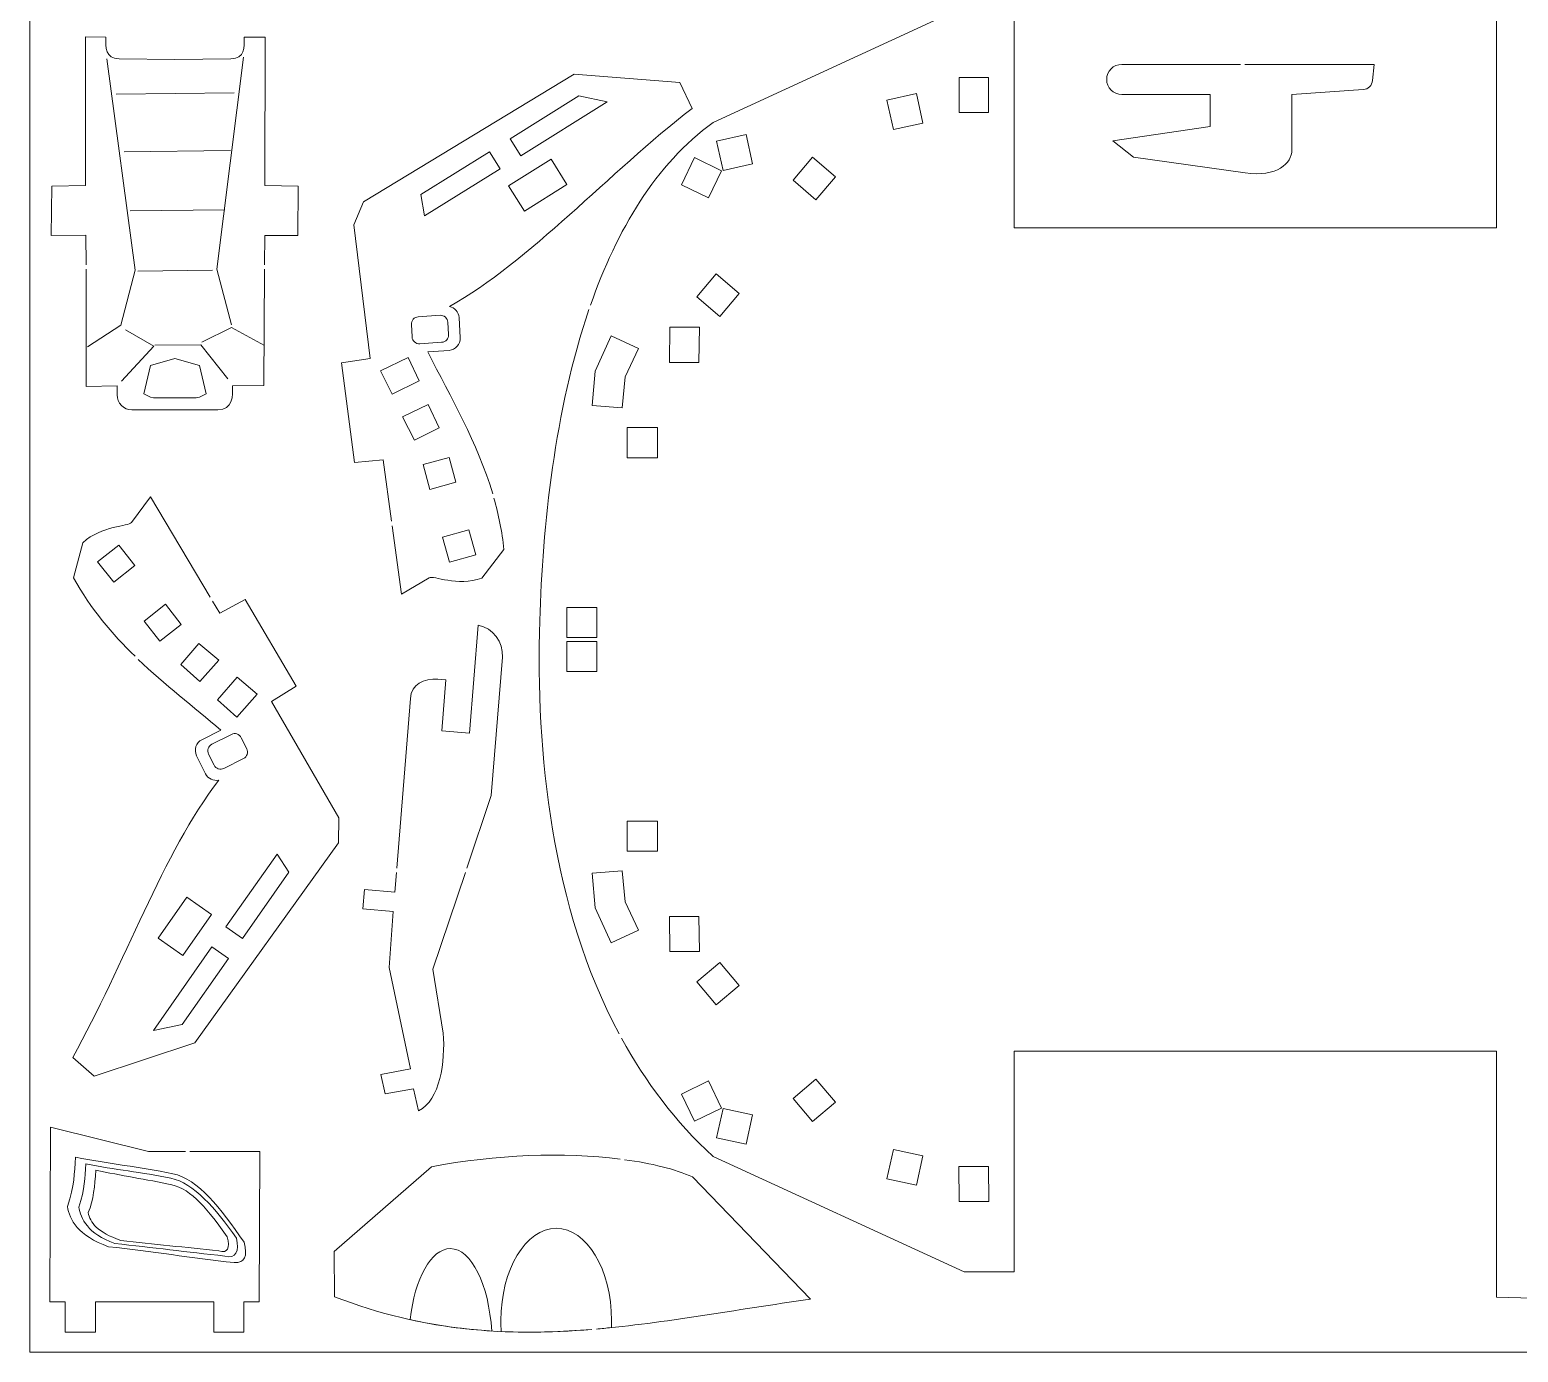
# Model space of a CAD drawing. Header units: centimetres. Extents: x -36.3 to 43.7, y -27.7 to 32.3.
# Drawn here: x -36.35 to -21.52, y -7.67 to 5.51 of the extents above; entities that cross this region are included whole.
import ezdxf

# ---------------------------------------------------------------- set-up
doc = ezdxf.new("R2010")
doc.units = ezdxf.units.CM
doc.header["$MEASUREMENT"] = 0
doc.layers.add('layer 1', color=7, linetype='Continuous')

msp = doc.modelspace()

# ---------------------------------------------------------------- linework, layer by layer
at = {"layer": 'layer 1', "color": 250, "lineweight": 20}
msp.add_lwpolyline([(-36.34629, -7.66717), (-6.34629, -7.66717), (-6.34629, 12.33283), (-36.34629, 12.33283), (-36.34629, -7.66717)], close=True, dxfattribs=at)
at = {"layer": 'layer 1', "color": 250, "lineweight": 9}
for points, knots in [([(-30.76164, 2.7636), (-30.50048, 3.50934), (-30.11272, 4.16722), (-29.54176, 4.58283), (-29.54176, 4.58283), (-27.04176, 5.73284), (-27.04176, 5.73284), (-27.04176, 5.73284), (-26.54176, 5.73284), (-26.54176, 5.73284), (-26.54176, 5.73284), (-26.54176, 3.53283), (-26.54176, 3.53283), (-26.54176, 3.53283), (-21.74072, 3.53283), (-21.74072, 3.53283), (-21.74072, 3.53283), (-21.74072, 5.98283), (-21.74072, 5.98283), (-21.74072, 5.98283), (-8.94072, 6.33283), (-8.94072, 6.33283), (-8.94072, 6.33283), (-8.94072, 3.93283), (-8.94072, 3.93283), (-8.94072, 3.93283), (-6.54629, 3.93283), (-6.54629, 3.93283), (-6.54629, 3.93283), (-6.54629, 2.7636), (-6.54629, 2.7636)], [0, 0, 0, 0, 0.1, 0.1, 0.1, 0.2, 0.2, 0.2, 0.3, 0.3, 0.3, 0.4, 0.4, 0.4, 0.5, 0.5, 0.5, 0.6, 0.6, 0.6, 0.7, 0.7, 0.7, 0.8, 0.8, 0.8, 0.9, 0.9, 0.9, 1, 1, 1, 1]), ([(-34.00768, 3.16548), (-34.00768, 3.16548), (-34.00566, 3.45571), (-34.00566, 3.45571), (-34.00566, 3.45571), (-33.67796, 3.45495), (-33.67796, 3.45495), (-33.67796, 3.45495), (-33.67494, 3.94722), (-33.67494, 3.94722), (-33.67494, 3.94722), (-34.00579, 3.95334), (-34.00579, 3.95334), (-34.00579, 3.95334), (-34.00105, 5.432), (-34.00105, 5.432), (-34.00105, 5.432), (-34.2105, 5.43282), (-34.2105, 5.43282), (-34.21165, 5.32551), (-34.20077, 5.21911), (-34.34343, 5.21732), (-34.34343, 5.21732), (-34.90037, 5.21039), (-34.90037, 5.21039), (-34.90037, 5.21039), (-35.45731, 5.21732), (-35.45731, 5.21732), (-35.59556, 5.21905), (-35.58911, 5.32767), (-35.59024, 5.43282), (-35.59024, 5.43282), (-35.79048, 5.4345), (-35.79048, 5.4345), (-35.79048, 5.4345), (-35.79144, 3.95334), (-35.79144, 3.95334), (-35.79144, 3.95334), (-36.1258, 3.9481), (-36.1258, 3.9481), (-36.1258, 3.9481), (-36.13336, 3.45495), (-36.13336, 3.45495), (-36.13336, 3.45495), (-35.78658, 3.4589), (-35.78658, 3.4589), (-35.78658, 3.4589), (-35.78622, 3.16548), (-35.78622, 3.16548)], [0, 0, 0, 0, 0.0625, 0.0625, 0.0625, 0.125, 0.125, 0.125, 0.1875, 0.1875, 0.1875, 0.25, 0.25, 0.25, 0.3125, 0.3125, 0.3125, 0.375, 0.375, 0.375, 0.4375, 0.4375, 0.4375, 0.5, 0.5, 0.5, 0.5625, 0.5625, 0.5625, 0.625, 0.625, 0.625, 0.6875, 0.6875, 0.6875, 0.75, 0.75, 0.75, 0.8125, 0.8125, 0.8125, 0.875, 0.875, 0.875, 0.9375, 0.9375, 0.9375, 1, 1, 1, 1]), ([(-32.74287, 0.61045), (-32.74287, 0.61045), (-32.82686, 1.22193), (-32.82686, 1.22193), (-32.82686, 1.22193), (-33.11361, 1.19559), (-33.11361, 1.19559), (-33.11361, 1.19559), (-33.24309, 2.1895), (-33.24309, 2.1895), (-33.24309, 2.1895), (-32.95631, 2.23228), (-32.95631, 2.23228), (-32.95631, 2.23228), (-33.12007, 3.562), (-33.12007, 3.562), (-33.12007, 3.562), (-33.02175, 3.79021), (-33.02175, 3.79021), (-33.02175, 3.79021), (-30.926, 5.06268), (-30.926, 5.06268), (-30.926, 5.06268), (-29.8732, 4.97927), (-29.8732, 4.97927), (-29.8732, 4.97927), (-29.74996, 4.72273), (-29.74996, 4.72273), (-30.58184, 4.07599), (-31.36918, 3.19929), (-32.16682, 2.74848), (-32.11503, 2.73818), (-32.07432, 2.69345), (-32.07102, 2.63834), (-32.07102, 2.63834), (-32.05903, 2.43861), (-32.05903, 2.43861), (-32.05511, 2.37302), (-32.10557, 2.31656), (-32.17113, 2.31218), (-32.17113, 2.31218), (-32.38259, 2.29803), (-32.38259, 2.29803), (-32.15179, 1.83714), (-31.88917, 1.39879), (-31.73611, 0.88273)], [0, 0, 0, 0, 0.06666667, 0.06666667, 0.06666667, 0.13333333, 0.13333333, 0.13333333, 0.2, 0.2, 0.2, 0.26666667, 0.26666667, 0.26666667, 0.33333333, 0.33333333, 0.33333333, 0.4, 0.4, 0.4, 0.46666667, 0.46666667, 0.46666667, 0.53333333, 0.53333333, 0.53333333, 0.6, 0.6, 0.6, 0.66666667, 0.66666667, 0.66666667, 0.73333333, 0.73333333, 0.73333333, 0.8, 0.8, 0.8, 0.86666667, 0.86666667, 0.86666667, 0.93333333, 0.93333333, 0.93333333, 1, 1, 1, 1]), ([(-24.28965, 5.16057), (-24.28965, 5.16057), (-25.47153, 5.16057), (-25.47153, 5.16057), (-25.55405, 5.16057), (-25.62152, 5.09307), (-25.62152, 5.01056), (-25.62152, 4.92806), (-25.55403, 4.86057), (-25.47153, 4.86057), (-25.47153, 4.86057), (-24.59075, 4.86057), (-24.59075, 4.86057), (-24.59075, 4.86057), (-24.59075, 4.5413), (-24.59075, 4.5413), (-24.59075, 4.5413), (-25.56168, 4.39985), (-25.56168, 4.39985), (-25.56168, 4.39985), (-25.35569, 4.23749), (-25.35569, 4.23749), (-25.35569, 4.23749), (-24.24354, 4.08016), (-24.24354, 4.08016), (-23.92207, 4.03468), (-23.77698, 4.17672), (-23.77698, 4.30802), (-23.77698, 4.30802), (-23.77698, 4.86057), (-23.77698, 4.86057), (-23.77698, 4.86057), (-23.06628, 4.9094), (-23.06628, 4.9094), (-23.01568, 4.91288), (-22.97921, 4.95116), (-22.97405, 5.00163), (-22.97405, 5.00163), (-22.95778, 5.16057), (-22.95778, 5.16057), (-22.95778, 5.16057), (-24.24465, 5.16057), (-24.24465, 5.16057)], [0, 0, 0, 0, 0.07142857, 0.07142857, 0.07142857, 0.14285714, 0.14285714, 0.14285714, 0.21428571, 0.21428571, 0.21428571, 0.28571429, 0.28571429, 0.28571429, 0.35714286, 0.35714286, 0.35714286, 0.42857143, 0.42857143, 0.42857143, 0.5, 0.5, 0.5, 0.57142857, 0.57142857, 0.57142857, 0.64285714, 0.64285714, 0.64285714, 0.71428571, 0.71428571, 0.71428571, 0.78571429, 0.78571429, 0.78571429, 0.85714286, 0.85714286, 0.85714286, 0.92857143, 0.92857143, 0.92857143, 1, 1, 1, 1]), ([(-27.09167, 5.03133), (-27.09167, 5.03133), (-26.79724, 5.03133), (-26.79724, 5.03133), (-26.79724, 5.03133), (-26.79724, 4.68133), (-26.79724, 4.68133), (-26.79724, 4.68133), (-27.09167, 4.68133), (-27.09167, 4.68133), (-27.09167, 4.68133), (-27.09167, 5.03133), (-27.09167, 5.03133)], [0, 0, 0, 0, 0.25, 0.25, 0.25, 0.5, 0.5, 0.5, 0.75, 0.75, 0.75, 1, 1, 1, 1]), ([(-30.59498, 4.78884), (-30.59498, 4.78884), (-31.45668, 4.2504), (-31.45668, 4.2504), (-31.45668, 4.2504), (-31.56267, 4.42002), (-31.56267, 4.42002), (-31.56267, 4.42002), (-30.87891, 4.84726), (-30.87891, 4.84726), (-30.87891, 4.84726), (-30.59498, 4.78884), (-30.59498, 4.78884)], [0, 0, 0, 0, 0.25, 0.25, 0.25, 0.5, 0.5, 0.5, 0.75, 0.75, 0.75, 1, 1, 1, 1]), ([(-27.80953, 4.80543), (-27.80953, 4.80543), (-27.51652, 4.86978), (-27.51652, 4.86978), (-27.51652, 4.86978), (-27.45217, 4.57677), (-27.45217, 4.57677), (-27.45217, 4.57677), (-27.74518, 4.51242), (-27.74518, 4.51242), (-27.74518, 4.51242), (-27.80953, 4.80543), (-27.80953, 4.80543)], [0, 0, 0, 0, 0.25, 0.25, 0.25, 0.5, 0.5, 0.5, 0.75, 0.75, 0.75, 1, 1, 1, 1]), ([(-29.50559, 4.39712), (-29.50559, 4.39712), (-29.21258, 4.46147), (-29.21258, 4.46147), (-29.21258, 4.46147), (-29.14823, 4.16846), (-29.14823, 4.16846), (-29.14823, 4.16846), (-29.44124, 4.10411), (-29.44124, 4.10411), (-29.44124, 4.10411), (-29.50559, 4.39712), (-29.50559, 4.39712)], [0, 0, 0, 0, 0.25, 0.25, 0.25, 0.5, 0.5, 0.5, 0.75, 0.75, 0.75, 1, 1, 1, 1]), ([(-32.41384, 3.65233), (-32.41384, 3.65233), (-31.66275, 4.12165), (-31.66275, 4.12165), (-31.66275, 4.12165), (-31.76873, 4.29126), (-31.76873, 4.29126), (-31.76873, 4.29126), (-32.45248, 3.86402), (-32.45248, 3.86402), (-32.45248, 3.86402), (-32.41384, 3.65233), (-32.41384, 3.65233)], [0, 0, 0, 0, 0.25, 0.25, 0.25, 0.5, 0.5, 0.5, 0.75, 0.75, 0.75, 1, 1, 1, 1]), ([(-31.42018, 3.69796), (-31.42018, 3.69796), (-30.99615, 3.96291), (-30.99615, 3.96291), (-30.99615, 3.96291), (-31.15514, 4.21732), (-31.15514, 4.21732), (-31.15514, 4.21732), (-31.57916, 3.95237), (-31.57916, 3.95237), (-31.57916, 3.95237), (-31.42018, 3.69796), (-31.42018, 3.69796)], [0, 0, 0, 0, 0.25, 0.25, 0.25, 0.5, 0.5, 0.5, 0.75, 0.75, 0.75, 1, 1, 1, 1]), ([(-29.85729, 3.96252), (-29.85729, 3.96252), (-29.7257, 4.23211), (-29.7257, 4.23211), (-29.7257, 4.23211), (-29.45611, 4.10052), (-29.45611, 4.10052), (-29.45611, 4.10052), (-29.5877, 3.83093), (-29.5877, 3.83093), (-29.5877, 3.83093), (-29.85729, 3.96252), (-29.85729, 3.96252)], [0, 0, 0, 0, 0.25, 0.25, 0.25, 0.5, 0.5, 0.5, 0.75, 0.75, 0.75, 1, 1, 1, 1]), ([(-28.74527, 4.00646), (-28.74527, 4.00646), (-28.55105, 4.2351), (-28.55105, 4.2351), (-28.55105, 4.2351), (-28.32241, 4.04088), (-28.32241, 4.04088), (-28.32241, 4.04088), (-28.51663, 3.81224), (-28.51663, 3.81224), (-28.51663, 3.81224), (-28.74527, 4.00646), (-28.74527, 4.00646)], [0, 0, 0, 0, 0.25, 0.25, 0.25, 0.5, 0.5, 0.5, 0.75, 0.75, 0.75, 1, 1, 1, 1]), ([(-35.78616, 3.12048), (-35.78616, 3.12048), (-35.78469, 1.95206), (-35.78469, 1.95206), (-35.78469, 1.95206), (-35.47488, 1.95976), (-35.47488, 1.95976), (-35.47488, 1.95976), (-35.476, 1.86986), (-35.476, 1.86986), (-35.47703, 1.78768), (-35.4107, 1.7196), (-35.32856, 1.71839), (-35.32856, 1.71839), (-34.47218, 1.71839), (-34.47218, 1.71839), (-34.32306, 1.72059), (-34.32455, 1.85444), (-34.32586, 1.95976), (-34.32586, 1.95976), (-34.01605, 1.96353), (-34.01605, 1.96353), (-34.01605, 1.96353), (-34.00799, 3.12048), (-34.00799, 3.12048)], [0, 0, 0, 0, 0.125, 0.125, 0.125, 0.25, 0.25, 0.25, 0.375, 0.375, 0.375, 0.5, 0.5, 0.5, 0.625, 0.625, 0.625, 0.75, 0.75, 0.75, 0.875, 0.875, 0.875, 1, 1, 1, 1]), ([(-29.70324, 2.84434), (-29.70324, 2.84434), (-29.50902, 3.07298), (-29.50902, 3.07298), (-29.50902, 3.07298), (-29.28038, 2.87876), (-29.28038, 2.87876), (-29.28038, 2.87876), (-29.4746, 2.65012), (-29.4746, 2.65012), (-29.4746, 2.65012), (-29.70324, 2.84434), (-29.70324, 2.84434)], [0, 0, 0, 0, 0.25, 0.25, 0.25, 0.5, 0.5, 0.5, 0.75, 0.75, 0.75, 1, 1, 1, 1]), ([(-30.47772, -4.49461), (-31.15275, -3.23249), (-31.30744, -1.69393), (-31.26711, -0.3793), (-31.23837, 0.55779), (-31.12049, 1.71436), (-30.77721, 2.7186)], [0, 0, 0, 0, 0.5, 0.5, 0.5, 1, 1, 1, 1]), ([(-32.46121, 2.37768), (-32.46121, 2.37768), (-32.24434, 2.39219), (-32.24434, 2.39219), (-32.2041, 2.39488), (-32.1731, 2.42956), (-32.17551, 2.46983), (-32.17551, 2.46983), (-32.18288, 2.59247), (-32.18288, 2.59247), (-32.18529, 2.63276), (-32.22025, 2.664), (-32.2605, 2.66133), (-32.2605, 2.66133), (-32.47737, 2.64682), (-32.47737, 2.64682), (-32.51762, 2.64411), (-32.54863, 2.60947), (-32.54621, 2.56918), (-32.54621, 2.56918), (-32.53884, 2.44652), (-32.53884, 2.44652), (-32.53641, 2.40624), (-32.50149, 2.37499), (-32.46121, 2.37768)], [0, 0, 0, 0, 0.125, 0.125, 0.125, 0.25, 0.25, 0.25, 0.375, 0.375, 0.375, 0.5, 0.5, 0.5, 0.625, 0.625, 0.625, 0.75, 0.75, 0.75, 0.875, 0.875, 0.875, 1, 1, 1, 1]), ([(-29.97063, 2.54219), (-29.97063, 2.54219), (-29.6762, 2.54219), (-29.6762, 2.54219), (-29.6762, 2.54219), (-29.68177, 2.19219), (-29.68177, 2.19219), (-29.68177, 2.19219), (-29.9762, 2.19219), (-29.9762, 2.19219), (-29.9762, 2.19219), (-29.97063, 2.54219), (-29.97063, 2.54219)], [0, 0, 0, 0, 0.25, 0.25, 0.25, 0.5, 0.5, 0.5, 0.75, 0.75, 0.75, 1, 1, 1, 1]), ([(-30.71511, 2.10533), (-30.71511, 2.10533), (-30.55632, 2.45635), (-30.55632, 2.45635), (-30.55632, 2.45635), (-30.28452, 2.32937), (-30.28452, 2.32937), (-30.28452, 2.32937), (-30.41658, 2.04748), (-30.41658, 2.04748), (-30.41658, 2.04748), (-30.44519, 1.73877), (-30.44519, 1.73877), (-30.44519, 1.73877), (-30.74426, 1.76244), (-30.74426, 1.76244), (-30.74426, 1.76244), (-30.71511, 2.10533), (-30.71511, 2.10533)], [0, 0, 0, 0, 0.16666667, 0.16666667, 0.16666667, 0.33333333, 0.33333333, 0.33333333, 0.5, 0.5, 0.5, 0.66666667, 0.66666667, 0.66666667, 0.83333333, 0.83333333, 0.83333333, 1, 1, 1, 1]), ([(-34.90037, 2.22946), (-34.90037, 2.22946), (-34.65676, 2.16149), (-34.65676, 2.16149), (-34.65676, 2.16149), (-34.59108, 1.88012), (-34.59108, 1.88012), (-34.59108, 1.88012), (-34.65754, 1.84735), (-34.65754, 1.84735), (-34.65754, 1.84735), (-34.68769, 1.84093), (-34.68769, 1.84093), (-34.68769, 1.84093), (-34.90037, 1.83796), (-34.90037, 1.83796), (-34.90037, 1.83796), (-35.11305, 1.84093), (-35.11305, 1.84093), (-35.11305, 1.84093), (-35.1432, 1.84735), (-35.1432, 1.84735), (-35.1432, 1.84735), (-35.20966, 1.88012), (-35.20966, 1.88012), (-35.20966, 1.88012), (-35.14398, 2.16149), (-35.14398, 2.16149), (-35.14398, 2.16149), (-34.90037, 2.22946), (-34.90037, 2.22946)], [0, 0, 0, 0, 0.1, 0.1, 0.1, 0.2, 0.2, 0.2, 0.3, 0.3, 0.3, 0.4, 0.4, 0.4, 0.5, 0.5, 0.5, 0.6, 0.6, 0.6, 0.7, 0.7, 0.7, 0.8, 0.8, 0.8, 0.9, 0.9, 0.9, 1, 1, 1, 1]), ([(-32.73563, 1.87648), (-32.73563, 1.87648), (-32.46877, 2.00818), (-32.46877, 2.00818), (-32.46877, 2.00818), (-32.57877, 2.24033), (-32.57877, 2.24033), (-32.57877, 2.24033), (-32.85363, 2.10892), (-32.85363, 2.10892), (-32.85363, 2.10892), (-32.73563, 1.87648), (-32.73563, 1.87648)], [0, 0, 0, 0, 0.25, 0.25, 0.25, 0.5, 0.5, 0.5, 0.75, 0.75, 0.75, 1, 1, 1, 1]), ([(-32.51541, 1.41698), (-32.51541, 1.41698), (-32.26872, 1.53947), (-32.26872, 1.53947), (-32.26872, 1.53947), (-32.37872, 1.77162), (-32.37872, 1.77162), (-32.37872, 1.77162), (-32.63341, 1.64944), (-32.63341, 1.64944), (-32.63341, 1.64944), (-32.51541, 1.41698), (-32.51541, 1.41698)], [0, 0, 0, 0, 0.25, 0.25, 0.25, 0.5, 0.5, 0.5, 0.75, 0.75, 0.75, 1, 1, 1, 1]), ([(-30.39562, 1.5432), (-30.39562, 1.5432), (-30.09562, 1.5432), (-30.09562, 1.5432), (-30.09562, 1.5432), (-30.09562, 1.2432), (-30.09562, 1.2432), (-30.09562, 1.2432), (-30.39562, 1.2432), (-30.39562, 1.2432), (-30.39562, 1.2432), (-30.39562, 1.5432), (-30.39562, 1.5432)], [0, 0, 0, 0, 0.25, 0.25, 0.25, 0.5, 0.5, 0.5, 0.75, 0.75, 0.75, 1, 1, 1, 1]), ([(-32.36327, 0.92634), (-32.36327, 0.92634), (-32.10257, 1.00026), (-32.10257, 1.00026), (-32.10257, 1.00026), (-32.16805, 1.2459), (-32.16805, 1.2459), (-32.16805, 1.2459), (-32.42886, 1.17587), (-32.42886, 1.17587), (-32.42886, 1.17587), (-32.36327, 0.92634), (-32.36327, 0.92634)], [0, 0, 0, 0, 0.25, 0.25, 0.25, 0.5, 0.5, 0.5, 0.75, 0.75, 0.75, 1, 1, 1, 1]), ([(-35.29812, -0.73505), (-35.52581, -0.51337), (-35.73653, -0.26411), (-35.90974, 0.04602), (-35.90974, 0.04602), (-35.81792, 0.3963), (-35.81792, 0.3963), (-35.62856, 0.57139), (-35.3623, 0.55601), (-35.33387, 0.59669), (-35.33387, 0.59669), (-35.14534, 0.85371), (-35.14534, 0.85371), (-35.14534, 0.85371), (-34.54856, -0.14666), (-34.54856, -0.14666)], [0, 0, 0, 0, 0.2, 0.2, 0.2, 0.4, 0.4, 0.4, 0.6, 0.6, 0.6, 0.8, 0.8, 0.8, 1, 1, 1, 1]), ([(-31.7236, 0.83949), (-31.67805, 0.67805), (-31.64341, 0.50884), (-31.62391, 0.3289), (-31.62391, 0.3289), (-31.84528, 0.04234), (-31.84528, 0.04234), (-32.088, -0.04485), (-32.32709, 0.07334), (-32.36915, 0.04699), (-32.36915, 0.04699), (-32.64312, -0.11594), (-32.64312, -0.11594), (-32.64312, -0.11594), (-32.73671, 0.5655), (-32.73671, 0.5655)], [0, 0, 0, 0, 0.2, 0.2, 0.2, 0.4, 0.4, 0.4, 0.6, 0.6, 0.6, 0.8, 0.8, 0.8, 1, 1, 1, 1]), ([(-32.16615, 0.2038), (-32.16615, 0.2038), (-31.90476, 0.27513), (-31.90476, 0.27513), (-31.90476, 0.27513), (-31.9742, 0.52522), (-31.9742, 0.52522), (-31.9742, 0.52522), (-32.2343, 0.45262), (-32.2343, 0.45262), (-32.2343, 0.45262), (-32.16615, 0.2038), (-32.16615, 0.2038)], [0, 0, 0, 0, 0.25, 0.25, 0.25, 0.5, 0.5, 0.5, 0.75, 0.75, 0.75, 1, 1, 1, 1]), ([(-35.45947, 0.37303), (-35.45947, 0.37303), (-35.67223, 0.20525), (-35.67223, 0.20525), (-35.67223, 0.20525), (-35.51059, 0.00216), (-35.51059, 0.00216), (-35.51059, 0.00216), (-35.29953, 0.17062), (-35.29953, 0.17062), (-35.29953, 0.17062), (-35.45947, 0.37303), (-35.45947, 0.37303)], [0, 0, 0, 0, 0.25, 0.25, 0.25, 0.5, 0.5, 0.5, 0.75, 0.75, 0.75, 1, 1, 1, 1]), ([(-34.52532, -0.18563), (-34.52532, -0.18563), (-34.4535, -0.30603), (-34.4535, -0.30603), (-34.4535, -0.30603), (-34.19983, -0.16976), (-34.19983, -0.16976), (-34.19983, -0.16976), (-33.69232, -1.03407), (-33.69232, -1.03407), (-33.69232, -1.03407), (-33.93959, -1.1855), (-33.93959, -1.1855), (-33.93959, -1.1855), (-33.26933, -2.34556), (-33.26933, -2.34556), (-33.26933, -2.34556), (-33.27067, -2.59403), (-33.27067, -2.59403), (-33.27067, -2.59403), (-34.70269, -4.58418), (-34.70269, -4.58418), (-34.70269, -4.58418), (-35.7044, -4.91873), (-35.7044, -4.91873), (-35.7044, -4.91873), (-35.91807, -4.73073), (-35.91807, -4.73073), (-35.405, -3.81038), (-35.02276, -2.69575), (-34.46465, -1.96913), (-34.51635, -1.97988), (-34.5713, -1.95461), (-34.59587, -1.90517), (-34.59587, -1.90517), (-34.68494, -1.726), (-34.68494, -1.726), (-34.71417, -1.66715), (-34.68978, -1.59546), (-34.63114, -1.56582), (-34.63114, -1.56582), (-34.44202, -1.47018), (-34.44202, -1.47018), (-34.71685, -1.23626), (-35.00174, -1.01861), (-35.26541, -0.76659)], [0, 0, 0, 0, 0.06666667, 0.06666667, 0.06666667, 0.13333333, 0.13333333, 0.13333333, 0.2, 0.2, 0.2, 0.26666667, 0.26666667, 0.26666667, 0.33333333, 0.33333333, 0.33333333, 0.4, 0.4, 0.4, 0.46666667, 0.46666667, 0.46666667, 0.53333333, 0.53333333, 0.53333333, 0.6, 0.6, 0.6, 0.66666667, 0.66666667, 0.66666667, 0.73333333, 0.73333333, 0.73333333, 0.8, 0.8, 0.8, 0.86666667, 0.86666667, 0.86666667, 0.93333333, 0.93333333, 0.93333333, 1, 1, 1, 1]), ([(-34.99573, -0.21506), (-34.99573, -0.21506), (-35.20682, -0.38496), (-35.20682, -0.38496), (-35.20682, -0.38496), (-35.05058, -0.58549), (-35.05058, -0.58549), (-35.05058, -0.58549), (-34.83786, -0.41913), (-34.83786, -0.41913), (-34.83786, -0.41913), (-34.99573, -0.21506), (-34.99573, -0.21506)], [0, 0, 0, 0, 0.25, 0.25, 0.25, 0.5, 0.5, 0.5, 0.75, 0.75, 0.75, 1, 1, 1, 1]), ([(-30.99886, -0.24812), (-30.99886, -0.24812), (-30.69886, -0.24812), (-30.69886, -0.24812), (-30.69886, -0.24812), (-30.69886, -0.54812), (-30.69886, -0.54812), (-30.69886, -0.54812), (-30.99886, -0.54812), (-30.99886, -0.54812), (-30.99886, -0.54812), (-30.99886, -0.24812), (-30.99886, -0.24812)], [0, 0, 0, 0, 0.25, 0.25, 0.25, 0.5, 0.5, 0.5, 0.75, 0.75, 0.75, 1, 1, 1, 1]), ([(-31.99317, -2.84477), (-31.99317, -2.84477), (-31.75019, -2.12186), (-31.75019, -2.12186), (-31.75019, -2.12186), (-31.63984, -0.74256), (-31.63984, -0.74256), (-31.62767, -0.59037), (-31.73358, -0.45471), (-31.88021, -0.42634), (-31.88021, -0.42634), (-31.96614, -1.50019), (-31.96614, -1.50019), (-31.96614, -1.50019), (-32.2433, -1.47802), (-32.2433, -1.47802), (-32.2433, -1.47802), (-32.20264, -0.96985), (-32.20264, -0.96985), (-32.20264, -0.96985), (-32.28184, -0.96352), (-32.28184, -0.96352), (-32.4234, -0.95219), (-32.54479, -1.01255), (-32.55611, -1.15411), (-32.55611, -1.15411), (-32.69137, -2.84477), (-32.69137, -2.84477)], [0, 0, 0, 0, 0.11111111, 0.11111111, 0.11111111, 0.22222222, 0.22222222, 0.22222222, 0.33333333, 0.33333333, 0.33333333, 0.44444444, 0.44444444, 0.44444444, 0.55555556, 0.55555556, 0.55555556, 0.66666667, 0.66666667, 0.66666667, 0.77777778, 0.77777778, 0.77777778, 0.88888889, 0.88888889, 0.88888889, 1, 1, 1, 1]), ([(-30.99886, -0.88622), (-30.99886, -0.88622), (-30.69886, -0.88622), (-30.69886, -0.88622), (-30.69886, -0.88622), (-30.69886, -0.58622), (-30.69886, -0.58622), (-30.69886, -0.58622), (-30.99886, -0.58622), (-30.99886, -0.58622), (-30.99886, -0.58622), (-30.99886, -0.88622), (-30.99886, -0.88622)], [0, 0, 0, 0, 0.25, 0.25, 0.25, 0.5, 0.5, 0.5, 0.75, 0.75, 0.75, 1, 1, 1, 1]), ([(-34.66398, -0.60726), (-34.66398, -0.60726), (-34.84321, -0.8164), (-34.84321, -0.8164), (-34.84321, -0.8164), (-34.65126, -0.98712), (-34.65126, -0.98712), (-34.65126, -0.98712), (-34.46454, -0.77514), (-34.46454, -0.77514), (-34.46454, -0.77514), (-34.66398, -0.60726), (-34.66398, -0.60726)], [0, 0, 0, 0, 0.25, 0.25, 0.25, 0.5, 0.5, 0.5, 0.75, 0.75, 0.75, 1, 1, 1, 1]), ([(-34.28175, -0.9442), (-34.28175, -0.9442), (-34.47594, -1.1697), (-34.47594, -1.1697), (-34.47594, -1.1697), (-34.28397, -1.34042), (-34.28397, -1.34042), (-34.28397, -1.34042), (-34.08231, -1.11207), (-34.08231, -1.11207), (-34.08231, -1.11207), (-34.28175, -0.9442), (-34.28175, -0.9442)], [0, 0, 0, 0, 0.25, 0.25, 0.25, 0.5, 0.5, 0.5, 0.75, 0.75, 0.75, 1, 1, 1, 1]), ([(-34.33853, -1.51278), (-34.33853, -1.51278), (-34.53249, -1.61087), (-34.53249, -1.61087), (-34.56849, -1.62907), (-34.58347, -1.6731), (-34.56552, -1.70923), (-34.56552, -1.70923), (-34.51082, -1.81925), (-34.51082, -1.81925), (-34.49286, -1.85539), (-34.44848, -1.87049), (-34.41246, -1.8523), (-34.41246, -1.8523), (-34.21851, -1.75421), (-34.21851, -1.75421), (-34.18251, -1.736), (-34.1675, -1.69199), (-34.18547, -1.65585), (-34.18547, -1.65585), (-34.24018, -1.54582), (-34.24018, -1.54582), (-34.25815, -1.50969), (-34.30251, -1.49457), (-34.33853, -1.51278)], [0, 0, 0, 0, 0.125, 0.125, 0.125, 0.25, 0.25, 0.25, 0.375, 0.375, 0.375, 0.5, 0.5, 0.5, 0.625, 0.625, 0.625, 0.75, 0.75, 0.75, 0.875, 0.875, 0.875, 1, 1, 1, 1]), ([(-30.39562, -2.67754), (-30.39562, -2.67754), (-30.09562, -2.67754), (-30.09562, -2.67754), (-30.09562, -2.67754), (-30.09562, -2.37754), (-30.09562, -2.37754), (-30.09562, -2.37754), (-30.39562, -2.37754), (-30.39562, -2.37754), (-30.39562, -2.37754), (-30.39562, -2.67754), (-30.39562, -2.67754)], [0, 0, 0, 0, 0.25, 0.25, 0.25, 0.5, 0.5, 0.5, 0.75, 0.75, 0.75, 1, 1, 1, 1]), ([(-33.88413, -2.70463), (-33.88413, -2.70463), (-34.39216, -3.43009), (-34.39216, -3.43009), (-34.39216, -3.43009), (-34.22834, -3.54482), (-34.22834, -3.54482), (-34.22834, -3.54482), (-33.76586, -2.88439), (-33.76586, -2.88439), (-33.76586, -2.88439), (-33.88413, -2.70463), (-33.88413, -2.70463)], [0, 0, 0, 0, 0.25, 0.25, 0.25, 0.5, 0.5, 0.5, 0.75, 0.75, 0.75, 1, 1, 1, 1]), ([(-32.69497, -2.88977), (-32.69497, -2.88977), (-32.71043, -3.083), (-32.71043, -3.083), (-32.71043, -3.083), (-33.01401, -3.05871), (-33.01401, -3.05871), (-33.01401, -3.05871), (-33.02946, -3.25178), (-33.02946, -3.25178), (-33.02946, -3.25178), (-32.72588, -3.27607), (-32.72588, -3.27607), (-32.72588, -3.27607), (-32.76868, -3.83606), (-32.76868, -3.83606), (-32.76868, -3.83606), (-32.55458, -4.84519), (-32.55458, -4.84519), (-32.55458, -4.84519), (-32.85043, -4.90178), (-32.85043, -4.90178), (-32.85043, -4.90178), (-32.80682, -5.09244), (-32.80682, -5.09244), (-32.80682, -5.09244), (-32.52479, -5.04452), (-32.52479, -5.04452), (-32.52479, -5.04452), (-32.47368, -5.26319), (-32.47368, -5.26319), (-32.25994, -5.15398), (-32.20803, -4.77469), (-32.22801, -4.4874), (-32.22801, -4.4874), (-32.33167, -3.85188), (-32.33167, -3.85188), (-32.33167, -3.85188), (-32.00829, -2.88977), (-32.00829, -2.88977)], [0, 0, 0, 0, 0.07692308, 0.07692308, 0.07692308, 0.15384615, 0.15384615, 0.15384615, 0.23076923, 0.23076923, 0.23076923, 0.30769231, 0.30769231, 0.30769231, 0.38461538, 0.38461538, 0.38461538, 0.46153846, 0.46153846, 0.46153846, 0.53846154, 0.53846154, 0.53846154, 0.61538462, 0.61538462, 0.61538462, 0.69230769, 0.69230769, 0.69230769, 0.76923077, 0.76923077, 0.76923077, 0.84615385, 0.84615385, 0.84615385, 0.92307692, 0.92307692, 0.92307692, 1, 1, 1, 1]), ([(-30.71511, -3.23967), (-30.71511, -3.23967), (-30.55632, -3.59069), (-30.55632, -3.59069), (-30.55632, -3.59069), (-30.28452, -3.46371), (-30.28452, -3.46371), (-30.28452, -3.46371), (-30.41658, -3.18182), (-30.41658, -3.18182), (-30.41658, -3.18182), (-30.44519, -2.87311), (-30.44519, -2.87311), (-30.44519, -2.87311), (-30.74426, -2.89678), (-30.74426, -2.89678), (-30.74426, -2.89678), (-30.71511, -3.23967), (-30.71511, -3.23967)], [0, 0, 0, 0, 0.16666667, 0.16666667, 0.16666667, 0.33333333, 0.33333333, 0.33333333, 0.5, 0.5, 0.5, 0.66666667, 0.66666667, 0.66666667, 0.83333333, 0.83333333, 0.83333333, 1, 1, 1, 1]), ([(-34.78099, -3.13486), (-34.78099, -3.13486), (-35.06779, -3.54441), (-35.06779, -3.54441), (-35.06779, -3.54441), (-34.82205, -3.71649), (-34.82205, -3.71649), (-34.82205, -3.71649), (-34.53524, -3.30693), (-34.53524, -3.30693), (-34.53524, -3.30693), (-34.78099, -3.13486), (-34.78099, -3.13486)], [0, 0, 0, 0, 0.25, 0.25, 0.25, 0.5, 0.5, 0.5, 0.75, 0.75, 0.75, 1, 1, 1, 1]), ([(-29.97063, -3.67653), (-29.97063, -3.67653), (-29.6762, -3.67653), (-29.6762, -3.67653), (-29.6762, -3.67653), (-29.68177, -3.32653), (-29.68177, -3.32653), (-29.68177, -3.32653), (-29.9762, -3.32653), (-29.9762, -3.32653), (-29.9762, -3.32653), (-29.97063, -3.67653), (-29.97063, -3.67653)], [0, 0, 0, 0, 0.25, 0.25, 0.25, 0.5, 0.5, 0.5, 0.75, 0.75, 0.75, 1, 1, 1, 1]), ([(-35.11439, -4.46144), (-35.11439, -4.46144), (-34.53155, -3.62913), (-34.53155, -3.62913), (-34.53155, -3.62913), (-34.36772, -3.74385), (-34.36772, -3.74385), (-34.36772, -3.74385), (-34.8302, -4.40428), (-34.8302, -4.40428), (-34.8302, -4.40428), (-35.11439, -4.46144), (-35.11439, -4.46144)], [0, 0, 0, 0, 0.25, 0.25, 0.25, 0.5, 0.5, 0.5, 0.75, 0.75, 0.75, 1, 1, 1, 1]), ([(-29.70324, -3.97868), (-29.70324, -3.97868), (-29.50902, -4.20732), (-29.50902, -4.20732), (-29.50902, -4.20732), (-29.28038, -4.0131), (-29.28038, -4.0131), (-29.28038, -4.0131), (-29.4746, -3.78446), (-29.4746, -3.78446), (-29.4746, -3.78446), (-29.70324, -3.97868), (-29.70324, -3.97868)], [0, 0, 0, 0, 0.25, 0.25, 0.25, 0.5, 0.5, 0.5, 0.75, 0.75, 0.75, 1, 1, 1, 1]), ([(-6.54629, -4.53961), (-6.54629, -4.53961), (-6.54629, -5.06717), (-6.54629, -5.06717), (-6.54629, -5.06717), (-8.94072, -5.06717), (-8.94072, -5.06717), (-8.94072, -5.06717), (-8.94072, -7.46717), (-8.94072, -7.46717), (-8.94072, -7.46717), (-21.74072, -7.11717), (-21.74072, -7.11717), (-21.74072, -7.11717), (-21.74072, -4.66717), (-21.74072, -4.66717), (-21.74072, -4.66717), (-26.54176, -4.66717), (-26.54176, -4.66717), (-26.54176, -4.66717), (-26.54176, -6.86717), (-26.54176, -6.86717), (-26.54176, -6.86717), (-27.04176, -6.86717), (-27.04176, -6.86717), (-27.04176, -6.86717), (-29.54176, -5.71717), (-29.54176, -5.71717), (-29.91687, -5.37191), (-30.2163, -4.97254), (-30.45337, -4.53961)], [0, 0, 0, 0, 0.1, 0.1, 0.1, 0.2, 0.2, 0.2, 0.3, 0.3, 0.3, 0.4, 0.4, 0.4, 0.5, 0.5, 0.5, 0.6, 0.6, 0.6, 0.7, 0.7, 0.7, 0.8, 0.8, 0.8, 0.9, 0.9, 0.9, 1, 1, 1, 1]), ([(-29.85729, -5.09686), (-29.85729, -5.09686), (-29.7257, -5.36645), (-29.7257, -5.36645), (-29.7257, -5.36645), (-29.45611, -5.23486), (-29.45611, -5.23486), (-29.45611, -5.23486), (-29.5877, -4.96527), (-29.5877, -4.96527), (-29.5877, -4.96527), (-29.85729, -5.09686), (-29.85729, -5.09686)], [0, 0, 0, 0, 0.25, 0.25, 0.25, 0.5, 0.5, 0.5, 0.75, 0.75, 0.75, 1, 1, 1, 1]), ([(-28.74527, -5.1408), (-28.74527, -5.1408), (-28.55105, -5.36944), (-28.55105, -5.36944), (-28.55105, -5.36944), (-28.32241, -5.17522), (-28.32241, -5.17522), (-28.32241, -5.17522), (-28.51663, -4.94658), (-28.51663, -4.94658), (-28.51663, -4.94658), (-28.74527, -5.1408), (-28.74527, -5.1408)], [0, 0, 0, 0, 0.25, 0.25, 0.25, 0.5, 0.5, 0.5, 0.75, 0.75, 0.75, 1, 1, 1, 1]), ([(-29.50559, -5.53146), (-29.50559, -5.53146), (-29.21258, -5.59581), (-29.21258, -5.59581), (-29.21258, -5.59581), (-29.14823, -5.3028), (-29.14823, -5.3028), (-29.14823, -5.3028), (-29.44124, -5.23845), (-29.44124, -5.23845), (-29.44124, -5.23845), (-29.50559, -5.53146), (-29.50559, -5.53146)], [0, 0, 0, 0, 0.25, 0.25, 0.25, 0.5, 0.5, 0.5, 0.75, 0.75, 0.75, 1, 1, 1, 1]), ([(-34.75071, -5.66933), (-34.75071, -5.66933), (-34.05463, -5.66933), (-34.05463, -5.66933), (-34.05463, -5.66933), (-34.06041, -7.16585), (-34.06041, -7.16585), (-34.06041, -7.16585), (-34.21376, -7.16585), (-34.21376, -7.16585), (-34.21376, -7.16585), (-34.21376, -7.46717), (-34.21376, -7.46717), (-34.21376, -7.46717), (-34.51376, -7.46717), (-34.51376, -7.46717), (-34.51376, -7.46717), (-34.51376, -7.16585), (-34.51376, -7.16585), (-34.51376, -7.16585), (-35.69294, -7.16585), (-35.69294, -7.16585), (-35.69294, -7.16585), (-35.69294, -7.46717), (-35.69294, -7.46717), (-35.69294, -7.46717), (-35.99294, -7.46717), (-35.99294, -7.46717), (-35.99294, -7.46717), (-35.99294, -7.16585), (-35.99294, -7.16585), (-35.99294, -7.16585), (-36.14629, -7.16585), (-36.14629, -7.16585), (-36.14629, -7.16585), (-36.14051, -5.42665), (-36.14051, -5.42665), (-36.14051, -5.42665), (-35.16402, -5.66933), (-35.16402, -5.66933), (-35.16402, -5.66933), (-34.79571, -5.66933), (-34.79571, -5.66933)], [0, 0, 0, 0, 0.07142857, 0.07142857, 0.07142857, 0.14285714, 0.14285714, 0.14285714, 0.21428571, 0.21428571, 0.21428571, 0.28571429, 0.28571429, 0.28571429, 0.35714286, 0.35714286, 0.35714286, 0.42857143, 0.42857143, 0.42857143, 0.5, 0.5, 0.5, 0.57142857, 0.57142857, 0.57142857, 0.64285714, 0.64285714, 0.64285714, 0.71428571, 0.71428571, 0.71428571, 0.78571429, 0.78571429, 0.78571429, 0.85714286, 0.85714286, 0.85714286, 0.92857143, 0.92857143, 0.92857143, 1, 1, 1, 1]), ([(-30.74924, -7.43982), (-31.58786, -7.50888), (-32.40832, -7.46319), (-33.31165, -7.11465), (-33.31165, -7.11465), (-33.31418, -6.66256), (-33.31418, -6.66256), (-33.31418, -6.66256), (-32.3462, -5.82089), (-32.3462, -5.82089), (-31.71101, -5.6952), (-31.01919, -5.67457), (-30.46696, -5.74329)], [0, 0, 0, 0, 0.25, 0.25, 0.25, 0.5, 0.5, 0.5, 0.75, 0.75, 0.75, 1, 1, 1, 1]), ([(-30.4223, -5.74908), (-30.15405, -5.78531), (-29.92094, -5.84312), (-29.74645, -5.92063), (-29.74645, -5.92063), (-28.57226, -7.1391), (-28.57226, -7.1391), (-29.33132, -7.24448), (-30.02373, -7.37666), (-30.70297, -7.4359)], [0, 0, 0, 0, 0.33333333, 0.33333333, 0.33333333, 0.66666667, 0.66666667, 0.66666667, 1, 1, 1, 1]), ([(-27.80953, -5.93977), (-27.80953, -5.93977), (-27.51652, -6.00412), (-27.51652, -6.00412), (-27.51652, -6.00412), (-27.45217, -5.71111), (-27.45217, -5.71111), (-27.45217, -5.71111), (-27.74518, -5.64676), (-27.74518, -5.64676), (-27.74518, -5.64676), (-27.80953, -5.93977), (-27.80953, -5.93977)], [0, 0, 0, 0, 0.25, 0.25, 0.25, 0.5, 0.5, 0.5, 0.75, 0.75, 0.75, 1, 1, 1, 1]), ([(-35.68982, -5.85422), (-35.43751, -5.90622), (-35.18521, -5.94668), (-34.9329, -5.99868), (-34.73927, -6.03958), (-34.55859, -6.26129), (-34.38043, -6.51845), (-34.35146, -6.629), (-34.37055, -6.68548), (-34.46488, -6.65738), (-34.78995, -6.6231), (-35.11501, -6.58883), (-35.44008, -6.55455), (-35.67421, -6.47069), (-35.74669, -6.3753), (-35.76494, -6.27603), (-35.71029, -6.15133), (-35.69798, -6.00992), (-35.68982, -5.85422)], [0, 0, 0, 0, 0.16666667, 0.16666667, 0.16666667, 0.33333333, 0.33333333, 0.33333333, 0.5, 0.5, 0.5, 0.66666667, 0.66666667, 0.66666667, 0.83333333, 0.83333333, 0.83333333, 1, 1, 1, 1]), ([(-27.08889, -6.16567), (-27.08889, -6.16567), (-26.79446, -6.16567), (-26.79446, -6.16567), (-26.79446, -6.16567), (-26.80003, -5.81567), (-26.80003, -5.81567), (-26.80003, -5.81567), (-27.09446, -5.81567), (-27.09446, -5.81567), (-27.09446, -5.81567), (-27.08889, -6.16567), (-27.08889, -6.16567)], [0, 0, 0, 0, 0.25, 0.25, 0.25, 0.5, 0.5, 0.5, 0.75, 0.75, 0.75, 1, 1, 1, 1])]:
    msp.add_open_spline(points, degree=3, knots=knots, dxfattribs=at)
at = {"layer": 'layer 1', "color": 242, "lineweight": 9}
for points, knots in [([(-35.57728, 5.21489), (-35.57728, 5.21489), (-35.29529, 3.11038), (-35.29529, 3.11038), (-35.29529, 3.11038), (-35.4384, 2.56175), (-35.4384, 2.56175), (-35.4384, 2.56175), (-35.77088, 2.34592), (-35.77088, 2.34592)], [0, 0, 0, 0, 0.33333333, 0.33333333, 0.33333333, 0.66666667, 0.66666667, 0.66666667, 1, 1, 1, 1]), ([(-34.21919, 5.23179), (-34.21919, 5.23179), (-34.48398, 3.12048), (-34.48398, 3.12048), (-34.48398, 3.12048), (-34.33595, 2.56665), (-34.33595, 2.56665)], [0, 0, 0, 0, 0.5, 0.5, 0.5, 1, 1, 1, 1]), ([(-34.6337, 2.39536), (-34.6337, 2.39536), (-34.33562, 2.54019), (-34.33562, 2.54019), (-34.33562, 2.54019), (-34.00702, 2.35907), (-34.00702, 2.35907)], [0, 0, 0, 0, 0.5, 0.5, 0.5, 1, 1, 1, 1]), ([(-35.43149, 2.00617), (-35.43149, 2.00617), (-35.10947, 2.35416), (-35.10947, 2.35416), (-35.10947, 2.35416), (-35.39377, 2.5182), (-35.39377, 2.5182)], [0, 0, 0, 0, 0.5, 0.5, 0.5, 1, 1, 1, 1]), ([(-35.10077, 2.36309), (-35.10077, 2.36309), (-34.64219, 2.3688), (-34.64219, 2.3688), (-34.64219, 2.3688), (-34.37335, 2.02817), (-34.37335, 2.02817)], [0, 0, 0, 0, 0.5, 0.5, 0.5, 1, 1, 1, 1]), ([(-35.89166, -5.72381), (-35.55758, -5.79266), (-35.2565, -5.81983), (-34.92241, -5.88869), (-34.66602, -5.94284), (-34.44825, -6.22982), (-34.21235, -6.57032), (-34.17399, -6.71671), (-34.20752, -6.77662), (-34.3093, -6.77409), (-34.73973, -6.7287), (-35.13055, -6.66185), (-35.56098, -6.61646), (-35.87099, -6.50542), (-35.94716, -6.34779), (-35.97132, -6.21633), (-35.89896, -6.00132), (-35.90247, -5.89183), (-35.89166, -5.72381)], [0, 0, 0, 0, 0.16666667, 0.16666667, 0.16666667, 0.33333333, 0.33333333, 0.33333333, 0.5, 0.5, 0.5, 0.66666667, 0.66666667, 0.66666667, 0.83333333, 0.83333333, 0.83333333, 1, 1, 1, 1]), ([(-35.789, -5.78976), (-35.49655, -5.85003), (-35.23299, -5.87382), (-34.94053, -5.93409), (-34.7161, -5.9815), (-34.49513, -6.23271), (-34.28862, -6.53077), (-34.25504, -6.65893), (-34.2945, -6.74172), (-34.40383, -6.70915), (-34.78062, -6.66941), (-35.12273, -6.62392), (-35.49952, -6.58417), (-35.77091, -6.48698), (-35.83758, -6.33598), (-35.85873, -6.2209), (-35.79539, -6.03268), (-35.79846, -5.93684), (-35.789, -5.78976)], [0, 0, 0, 0, 0.16666667, 0.16666667, 0.16666667, 0.33333333, 0.33333333, 0.33333333, 0.5, 0.5, 0.5, 0.66666667, 0.66666667, 0.66666667, 0.83333333, 0.83333333, 0.83333333, 1, 1, 1, 1]), ([(-30.74923, -7.43976), (-31.05043, -7.46454), (-31.34931, -7.47451), (-31.65051, -7.46101), (-31.6531, -7.4249), (-31.65447, -7.38818), (-31.65446, -7.3509), (-31.65447, -6.8439), (-31.40785, -6.43288), (-31.10365, -6.43288), (-30.79944, -6.43288), (-30.55283, -6.8439), (-30.55282, -7.35091), (-30.55283, -7.37477), (-30.55338, -7.3984), (-30.55445, -7.4218), (-30.60404, -7.42685), (-30.65355, -7.43154), (-30.70296, -7.43585)], [0, 0, 0, 0, 0.16666667, 0.16666667, 0.16666667, 0.33333333, 0.33333333, 0.33333333, 0.5, 0.5, 0.5, 0.66666667, 0.66666667, 0.66666667, 0.83333333, 0.83333333, 0.83333333, 1, 1, 1, 1]), ([(-32.15759, -6.63527), (-31.94795, -6.63527), (-31.77454, -6.99192), (-31.74552, -7.45601), (-32.01352, -7.43953), (-32.28375, -7.4038), (-32.55949, -7.34268), (-32.51156, -6.93511), (-32.34979, -6.63526), (-32.15759, -6.63527)], [0, 0, 0, 0, 0.33333333, 0.33333333, 0.33333333, 0.66666667, 0.66666667, 0.66666667, 1, 1, 1, 1])]:
    msp.add_open_spline(points, degree=3, knots=knots, dxfattribs=at)
for points in [[(-35.4847, 4.86323), (-35.4847, 4.86323), (-34.31181, 4.87783), (-34.31181, 4.87783)], [(-35.40702, 4.29088), (-35.40702, 4.29088), (-34.34876, 4.30406), (-34.34876, 4.30406)], [(-35.34674, 3.70069), (-35.34674, 3.70069), (-34.40314, 3.71243), (-34.40314, 3.71243)], [(-35.26872, 3.10189), (-35.26872, 3.10189), (-34.52795, 3.11111), (-34.52795, 3.11111)]]:
    msp.add_open_spline(points, degree=3, dxfattribs=at)

doc.saveas('drawing.dxf')
